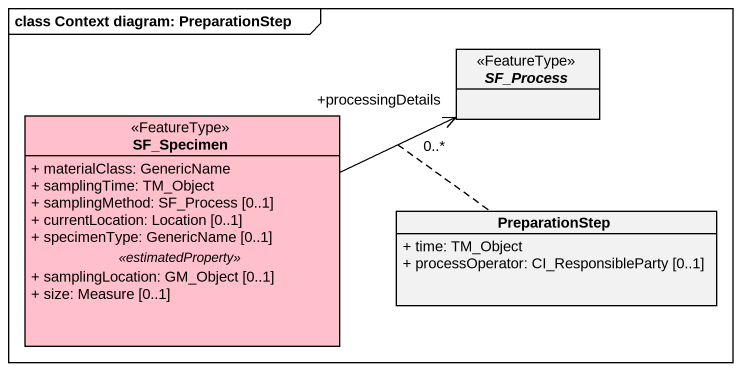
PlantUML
@startuml
mainframe class Context diagram: PreparationStep
hide circle
hide empty members
skinparam classAttributeIconSize 0
abstract class SF_Process <<FeatureType>>
class SF_Specimen <<FeatureType>> #FFC0CB {
  + materialClass: GenericName
  + samplingTime: TM_Object
  + samplingMethod: SF_Process [0..1]
  + currentLocation: Location [0..1]
  + specimenType: GenericName [0..1]
  .. <<estimatedProperty>> ..
  + samplingLocation: GM_Object [0..1]
  + size: Measure [0..1]
}
class PreparationStep {
  + time: TM_Object
  + processOperator: CI_ResponsibleParty [0..1]
}
SF_Specimen -right-> "+processingDetails\n0..*" SF_Process
(SF_Specimen, SF_Process) .. PreparationStep
@enduml
